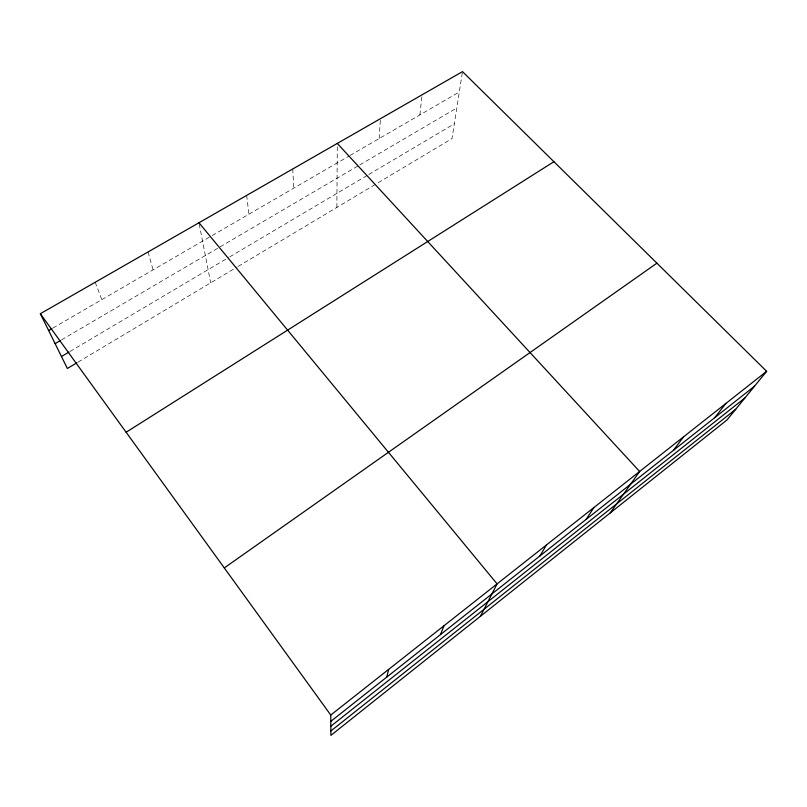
<?xml version="1.0" encoding="UTF-8"?>
<svg xmlns="http://www.w3.org/2000/svg" width="807" height="807" viewBox="0 0 807 807"><rect width="100%" height="100%" fill="white"/><g stroke="black" fill="none" stroke-linecap="round" stroke-linejoin="round"><path stroke-width="0.61" stroke-dasharray="4.04 3.03" d="M336.862 207.419L337.306 143.414M379.179 138.542L380.41 118.7M419.872 114.907L422.111 94.782M462.31 72.822L452.011 138.592L376.395 183.784M78.118 362.071L237.137 267.026M238.196 266.391L375.326 184.43M70.088 351.428L228.653 257.494M229.733 256.858L367.73 175.119M368.789 174.483L454.321 123.824M61.594 339.838L358.732 165.526M359.811 164.89L456.802 107.987M52.99 328.015L211.182 236.128M212.261 235.503L349.017 156.064M350.097 155.438L459.314 91.998M95.196 282.258L101.813 299.649M148.034 251.966L153.078 269.871M199.198 223.983L210.677 282.833M246.67 195.395L248.929 214.198M292.749 168.966L293.778 188.152"/><path stroke-width="1.21" d="M386.785 677.073L388.631 669.417M440.451 634.625L444.021 625.728M480.397 616.316L497.092 583.885L198.966 222.752M539.933 555.942L546.5 544.917M586.104 519.415L593.982 507.472M610.163 512.98L639.638 471.47L337.306 143.414M673.391 450.377L683.569 436.829M714.679 417.713L725.876 403.46M766.65 371.311L727.067 419.882L330.89 735.379L330.759 715.052L40.35 313.721L462.502 71.621L766.65 371.311L330.759 715.052M330.86 731.001L735.722 409.27M330.83 726.239L745.043 397.831M330.799 721.367L754.505 386.21M224.296 567.926L656.908 263.173M126.124 432.259L553.915 161.703M77.038 362.706L67.374 368.486L40.35 313.721M61.473 356.533L69.009 352.064M55.118 343.641L60.515 340.473M48.652 330.537L51.9 328.641"/></g></svg>
